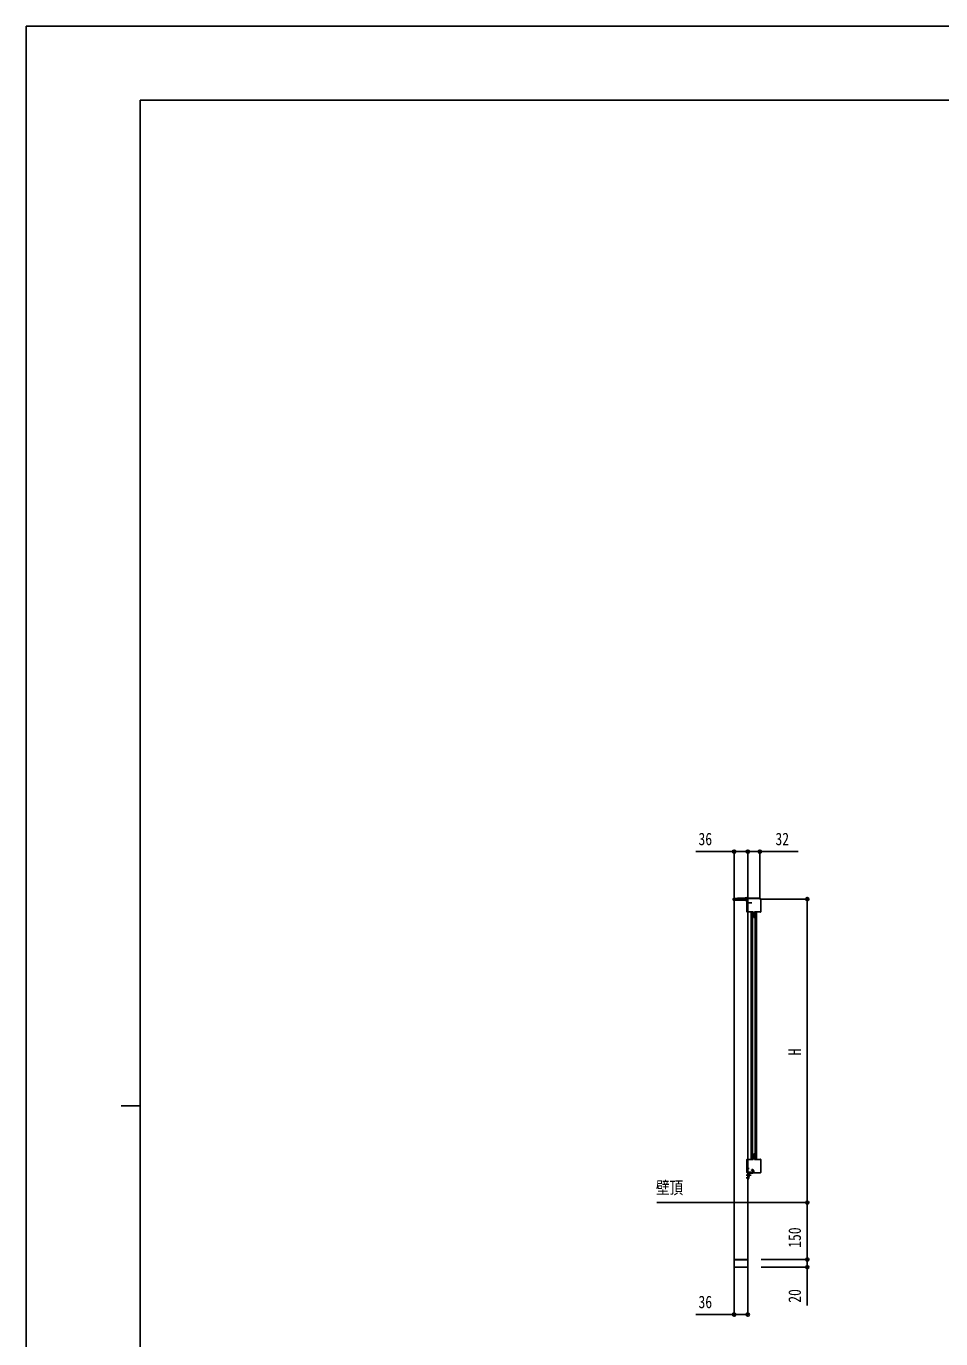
# Model space of a CAD drawing. Units: millimetres, scale not verified. Extents: x -4205 to 4205, y -2970 to 2970.
# Drawn here: x -4205 to -1795, y -489 to 2970 of the extents above; entities that cross this region are included whole.
import ezdxf
from ezdxf.enums import TextEntityAlignment as Align

# ---------------------------------------------------------------- set-up
doc = ezdxf.new("R2010")
doc.units = ezdxf.units.MM
doc.header["$LTSCALE"] = 12
for name, color, linetype in [('0-2_USER1', 3, 'Continuous'), ('0-3_YKK_A1', 4, 'Continuous'), ('0-4_YKK_D', 6, 'Continuous'), ('0-5_YKK_ZWAK', 7, 'Continuous')]:
    doc.layers.add(name, color=color, linetype=linetype)
doc.styles.add('ＭＳ ゴシック', font='')
doc.styles.get('ＭＳ ゴシック').set_extended_font_data('MS Gothic')

msp = doc.modelspace()

# ---------------------------------------------------------------- linework, layer by layer
at = {"layer": '0-3_YKK_A1'}
for p, q in [((-2341.98, 667), (-2341.98, 670)), ((-2308.48, 667), (-2341.98, 667)), ((-2340.48, 671.5), (-2272.99, 671.5)), ((-2339.98, -130), (-2339.98, 667)), ((-2330.68, 672.5), (-2272.69, 672.5)), ((-2303.2, 671.5), (-2311.16, 671.5)), ((-2309.26, 673.58), (-2308.33, 671.71)), ((-2306.21, 669.27), (-2308.48, 667)), ((-2308.33, 671.71), (-2307.18, 671.1)), ((-2307.61, 673.98), (-2307.61, 673.1)), ((-2307.48, 660), (-2293.33, 660)), ((-2307.18, 675), (-2307.18, 663.5)), ((-2306.21, 670.22), (-2306.21, 636.72)), ((-2305.98, 671.5), (-2305.98, 670.85)), ((-2305.95, 662.05), (-2304.13, 661.14)), ((-2305.95, 657.95), (-2304.13, 658.85)), ((-2270.73, 671.21), (-2305.23, 671.21)), ((-2303.98, 671.5), (-2304.27, 671.21)), ((-2303.52, 660), (-2304.13, 661.14)), ((-2303.52, 660), (-2304.13, 658.85)), ((-2303.98, 671.21), (-2303.98, -53)), ((-2303.98, 663.6), (-2303.98, 656.4)), ((-2303.69, 671.5), (-2303.69, 671.21)), ((-2302.27, 671.5), (-2302.27, 671.21)), ((-2288.69, 671.5), (-2288.69, 671.21)), ((-2287.27, 671.5), (-2287.27, 671.21)), ((-2269.75, 636.72), (-2269.75, 670.22)), ((-2269.75, 639.6), (-2269.49, 669.27)), ((-2305.23, 635.74), (-2305.01, 635.74)), ((-2305, 635.74), (-2304.73, 635.94)), ((-2295.98, 636), (-2289.98, 636)), ((-2294.98, 636), (-2294.98, -15.93)), ((-2291.73, 636), (-2291.73, -15.93)), ((-2289.98, 635.22), (-2289.98, 636)), ((-2289.98, 623.72), (-2289.98, 635.22)), ((-2285.98, 623.72), (-2285.98, 635.22)), ((-2284.23, 636), (-2284.23, -15.93)), ((-2280.98, 636), (-2280.98, -15.93)), ((-2279.98, 636), (-2278.98, 635.94)), ((-2278.98, 635.94), (-2271.23, 635.94)), ((-2270.95, 635.74), (-2271.23, 635.94)), ((-2270.95, 635.74), (-2270.73, 635.74)), ((-2306.21, -50.16), (-2306.21, -16.66)), ((-2305.23, -15.68), (-2305.01, -15.68)), ((-2305, -15.68), (-2304.73, -15.87)), ((-2295.98, -15.93), (-2289.98, -15.93)), ((-2289.98, -3.65), (-2289.98, -15.16)), ((-2289.98, -15.16), (-2289.98, -15.93)), ((-2285.98, -3.65), (-2285.98, -15.16)), ((-2279.98, -15.93), (-2278.98, -15.87)), ((-2278.98, -15.87), (-2271.23, -15.87)), ((-2270.95, -15.68), (-2271.23, -15.87)), ((-2270.95, -15.68), (-2270.73, -15.68)), ((-2269.75, -16.66), (-2269.75, -50.16)), ((-2294.98, -58), (-2308.42, -58)), ((-2299.73, -65), (-2308.27, -65)), ((-2299.73, -65), (-2308.27, -65)), ((-2307.48, -40), (-2300.4, -40)), ((-2305.95, -37.95), (-2304.13, -38.85)), ((-2305.95, -42.05), (-2304.13, -41.14)), ((-2270.73, -51.14), (-2305.23, -51.14)), ((-2303.52, -40), (-2304.13, -38.85)), ((-2303.52, -40), (-2304.13, -41.14)), ((-2303.98, -36.4), (-2303.98, -43.6)), ((-2303.98, -69), (-2303.98, -52.5)), ((-2303.98, -53), (-2303.98, -69)), ((-2303.98, -69), (-2303.98, -130)), ((-2302.48, -69), (-2303.98, -69)), ((-2302.48, -69), (-2303.98, -69)), ((-2302.48, -52), (-2302.48, -69)), ((-2302.48, -53.75), (-2302.48, -60)), ((-2302.48, -53.75), (-2301.97, -53.75)), ((-2302.48, -62.25), (-2302.48, -56)), ((-2302.48, -62.25), (-2301.97, -62.25)), ((-2301.98, -51.5), (-2291.18, -51.5)), ((-2301.97, -53.75), (-2301.97, -60)), ((-2301.97, -62.25), (-2301.97, -56)), ((-2290.68, -50), (-2301.48, -50)), ((-2301.48, -63), (-2301.48, -53.5)), ((-2300.48, -52.5), (-2291.18, -52.5)), ((-2293.18, -43), (-2290.68, -43)), ((-2290.18, -45), (-2290.18, -49.5)), ((-2288.68, -45), (-2288.68, -49)), ((-2287.68, -47), (-2287.68, -49)), ((-2234.64, -130), (-2543.85, -130)), ((-2303.98, -130), (-2303.98, -280)), ((-2303.78, -281), (-2340.18, -281)), ((-2340.18, -300), (-2303.78, -300))]:
    msp.add_line(p, q, dxfattribs=at)
for points in [[(-2306.76, 673.98), (-2306.76, 673.1), (-2307.61, 673.1)], [(-2305.11, 673.58), (-2306.04, 671.71), (-2307.18, 671.1)], [(-2304.73, 635.94), (-2296.98, 635.94), (-2295.98, 636)], [(-2285.98, 635.22), (-2285.98, 636), (-2279.98, 636)], [(-2304.73, -15.87), (-2296.98, -15.87), (-2295.98, -15.93)], [(-2285.98, -15.16), (-2285.98, -15.93), (-2279.98, -15.93)], [(-2300.38, -55.92), (-2302.29, -56.85), (-2302.9, -58)], [(-2300.38, -60.07), (-2302.29, -59.14), (-2302.9, -58)], [(-2293.68, -43.81), (-2293.68, -44.5), (-2290.68, -44.5)], [(-2303.98, -280), (-2339.98, -280), (-2339.98, -130)], [(-2340.18, -300), (-2340.18, -280), (-2303.78, -280), (-2303.78, -300)]]:
    msp.add_lwpolyline(points, dxfattribs=at)
for centre, radius, start, end in [((-2340.48, 670), 1.5, 90, 180), ((-2330.68, 671.5), 1, 90, 180), ((-2311.16, 671.77), 0.274, 142.28591, 270), ((-2307.18, 668.7), 5.3, 94.59941, 142.28591), ((-2307.18, 668.7), 5.3, 37.71409, 85.40059), ((-2302.28, 660), 4.2, 117.28096, 242.71904), ((-2305.23, 670.22), 0.981, 90, 180), ((-2304.13, 663.6), 0.154, 0, 117.28096), ((-2303.2, 671.77), 0.274, 270, 37.71409), ((-2272.99, 669), 2.5, 61.89913, 90), ((-2272.69, 669.3), 3.2, 359.5, 90), ((-2270.73, 670.22), 0.981, 0, 90), ((-2305.23, 636.72), 0.981, 180, 270), ((-2304.13, 656.4), 0.154, 242.71904, 0), ((-2270.73, 636.72), 0.981, 270, 0), ((-2270.73, 640.99), 1, 351.09817, 359.5), ((-2305.23, -16.66), 0.981, 90, 180), ((-2270.73, -16.66), 0.981, 0, 90), ((-2302.28, -40), 4.2, 117.28096, 242.71904), ((-2305.23, -50.16), 0.981, 180, 270), ((-2304.13, -36.4), 0.154, 0, 117.28096), ((-2304.13, -43.6), 0.154, 242.71904, 0), ((-2301.48, -52.5), 2.5, 90, 180), ((-2301.98, -52), 0.5, 90, 180), ((-2302.48, -63), 1, 270, 0), ((-2302.48, -63), 1, 270, 0), ((-2305.51, -58), 5.53, 43.21261, 50.20587), ((-2305.51, -58), 5.53, 309.79413, 316.78739), ((-2300.48, -53.5), 1, 90, 180), ((-2305.51, -58), 5.53, 316.78739, 43.21261), ((-2291.18, -49), 2.5, 270, 0), ((-2291.18, -49), 3.5, 270, 0), ((-2290.68, -45), 2, 0, 90), ((-2290.68, -45), 0.5, 0, 90), ((-2290.68, -49.5), 0.5, 270, 0), ((-2288.68, -47), 1, 0, 90), ((-2270.73, -50.16), 0.981, 270, 0)]:
    msp.add_arc(centre, radius, start, end, dxfattribs=at)
for centre, major_axis, start_param, end_param in [((-2287.97, 623.73), (-1.42, -1.42), 5.4996506, 7.06672), ((-2287.98, 623.73), (-1.42, 1.42), 2.358058, 3.9251274), ((-2287.97, -3.66), (-1.42, 1.42), 5.4996506, 7.06672), ((-2287.98, -3.66), (-1.42, -1.42), 2.358058, 3.9251274)]:
    msp.add_ellipse(centre, major_axis=major_axis, ratio=0.99628, start_param=start_param, end_param=end_param, dxfattribs=at)
at = {"layer": '0-4_YKK_D'}
for p, q in [((-2339.98, 668), (-2339.98, 796)), ((-2303.98, 672.21), (-2303.98, 796)), ((-2303.98, 672.21), (-2303.98, 796)), ((-2271.98, 671), (-2271.98, 796)), ((-2271.98, 670), (-2145.98, 670)), ((-2146.98, 670), (-2146.98, -130)), ((-2240.98, -130), (-2145.98, -130)), ((-2240.98, -130), (-2145.98, -130)), ((-2146.98, -130), (-2146.98, -280)), ((-2339.98, -281), (-2339.98, -426)), ((-2303.98, -281), (-2303.98, -426)), ((-2268.98, -280), (-2145.98, -280)), ((-2268.98, -280), (-2145.98, -280)), ((-2268.98, -300), (-2145.98, -300))]:
    msp.add_line(p, q, dxfattribs=at)
for points in [[(-2303.98, 795), (-2339.98, 795), (-2440.78, 795)], [(-2303.98, 795), (-2271.98, 795), (-2171.18, 795)], [(-2146.98, -280), (-2146.98, -300), (-2146.98, -400.8)], [(-2303.98, -425), (-2339.98, -425), (-2440.78, -425)]]:
    msp.add_lwpolyline(points, dxfattribs=at)
for centre in [(-2339.98, 795), (-2303.98, 795), (-2303.98, 795), (-2271.98, 795), (-2146.98, 670), (-2146.98, -130), (-2146.98, -130), (-2146.98, -280), (-2146.98, -280), (-2146.98, -300), (-2339.98, -425), (-2303.98, -425)]:
    msp.add_circle(centre, 4.25, dxfattribs=at)
at = {"layer": '0-5_YKK_ZWAK'}
for p, q in [((3895.02, 2775), (-3904.98, 2775)), ((-3904.98, -2525), (-3904.98, 2775)), ((-3954.98, 125), (-3904.98, 125))]:
    msp.add_line(p, q, dxfattribs=at)
msp.add_lwpolyline([(-4205, -2970), (4205, -2970), (4205, 2970), (-4205, 2970)], close=True, dxfattribs=at)

# ---------------------------------------------------------------- texts
at = {"layer": '0-2_USER1', "style": 'ＭＳ ゴシック', "width": 0.8}
msp.add_text('壁頂', height=32.99, dxfattribs=at).set_placement((-2546, -117), align=Align.BOTTOM_LEFT)
at = {"layer": '0-4_YKK_D', "style": 'ＭＳ ゴシック', "width": 0.8}
for s, p in [('36', (-2433.78, 802)), ('32', (-2230.98, 802)), ('36', (-2433.78, -418))]:
    msp.add_text(s, height=32.99, dxfattribs=at).set_placement(p, align=Align.BOTTOM_LEFT)
for s, p in [('H', (-2153.98, 258)), ('150', (-2153.98, -249)), ('20', (-2153.98, -393.8))]:
    msp.add_text(s, height=32.99, rotation=90, dxfattribs=at).set_placement(p, align=Align.BOTTOM_LEFT)

doc.saveas('drawing.dxf')
